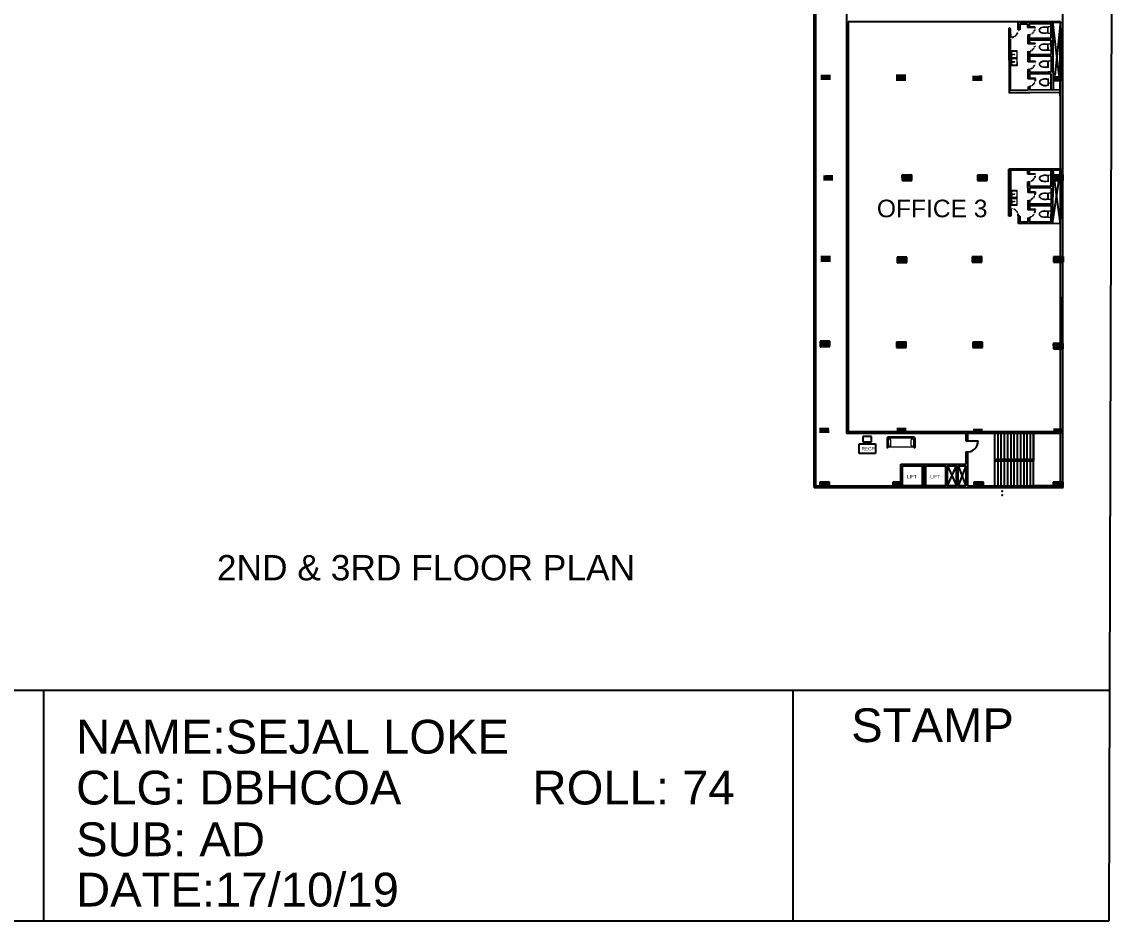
# Model space of a CAD drawing. Header units: millimetres. Extents: x 587797 to 2274247, y 1711 to 439204.
# Drawn here: x 1445828 to 1546691, y 191722 to 274872 of the extents above; entities that cross this region are included whole.
import ezdxf

# ---------------------------------------------------------------- set-up
doc = ezdxf.new("R2010")
doc.units = ezdxf.units.MM
doc.linetypes.add('ACAD_ISO03W100', pattern=[30, 12, -18])
doc.layers.add('finiture', color=7, linetype='Continuous', lineweight=20)
doc.styles.add('DIM_FONT', font='SIMPLEX', dxfattribs={"width": 0.8})
doc.styles.get("Standard").update_dxf_attribs({"font": 'arial.ttf'})

msp = doc.modelspace()

# ---------------------------------------------------------------- hatches: boundary and pattern name
h = msp.add_hatch(color=256)
h.dxf.hatch_style = 1
h.paths.add_polyline_path([(1520570.498, 269487.105), (1520566.21, 269987.087), (1519666.244, 269979.369), (1519670.531, 269479.387)])
h = msp.add_hatch(color=256)
h.dxf.hatch_style = 1
h.paths.add_polyline_path([(1527532.032, 269411.496), (1527527.744, 269911.478), (1526627.777, 269903.76), (1526632.065, 269403.779)])
h = msp.add_hatch(color=256)
h.dxf.hatch_style = 1
h.paths.add_polyline_path([(1534587.925, 269411.496), (1534583.638, 269911.478), (1533683.671, 269903.76), (1533687.958, 269403.779)])
h = msp.add_hatch(color=256)
h.dxf.hatch_style = 1
h.paths.add_polyline_path([(1542105.901, 269356.355), (1542101.613, 269856.337), (1541201.646, 269848.619), (1541205.934, 269348.637)])
h = msp.add_hatch(color=256)
h.dxf.hatch_style = 1
h.paths.add_polyline_path([(1520800.691, 260200.493), (1520796.403, 260700.474), (1519896.437, 260692.756), (1519900.724, 260192.775)])
h = msp.add_hatch(color=256)
h.dxf.hatch_style = 1
h.paths.add_polyline_path([(1528075.163, 260211.126), (1528070.875, 260711.107), (1527170.908, 260703.39), (1527175.196, 260203.408)])
h = msp.add_hatch(color=256)
h.dxf.hatch_style = 1
h.paths.add_polyline_path([(1535059.298, 260211.126), (1535055.011, 260711.107), (1534155.044, 260703.39), (1534159.331, 260203.408)])
h = msp.add_hatch(color=256)
h.dxf.hatch_style = 1
h.paths.add_polyline_path([(1542065.113, 260211.126), (1542060.826, 260711.107), (1541160.859, 260703.39), (1541165.147, 260203.408)])
h = msp.add_hatch(color=256)
h.dxf.hatch_style = 1
h.paths.add_polyline_path([(1520569.222, 252658.279), (1520564.934, 253158.261), (1519664.967, 253150.543), (1519669.255, 252650.561)])
h = msp.add_hatch(color=256)
h.dxf.hatch_style = 1
h.paths.add_polyline_path([(1527624.47, 252605.764), (1527620.182, 253105.746), (1526720.215, 253098.028), (1526724.503, 252598.047)])
h = msp.add_hatch(color=256)
h.dxf.hatch_style = 1
h.paths.add_polyline_path([(1534562.819, 252665.266), (1534558.531, 253165.248), (1533658.564, 253157.53), (1533662.852, 252657.548)])
h = msp.add_hatch(color=256)
h.dxf.hatch_style = 1
h.paths.add_polyline_path([(1542090.909, 252660.091), (1542086.622, 253160.073), (1541186.655, 253152.355), (1541190.943, 252652.373)])
h = msp.add_hatch(color=256)
h.dxf.hatch_style = 1
h.paths.add_polyline_path([(1520511.396, 244839.978), (1520507.108, 245339.96), (1519607.141, 245332.242), (1519611.429, 244832.26)])
h = msp.add_hatch(color=256)
h.dxf.hatch_style = 1
h.paths.add_polyline_path([(1527571.07, 244776.358), (1527566.783, 245276.34), (1526666.816, 245268.622), (1526671.103, 244768.64)])
h = msp.add_hatch(color=256)
h.dxf.hatch_style = 1
h.paths.add_polyline_path([(1534613.587, 244754.929), (1534609.299, 245254.91), (1533709.332, 245247.192), (1533713.62, 244747.211)])
h = msp.add_hatch(color=256)
h.dxf.hatch_style = 1
h.paths.add_polyline_path([(1542063.695, 244642.126), (1542059.407, 245142.108), (1541159.44, 245134.39), (1541163.728, 244634.408)])
h = msp.add_hatch(color=256)
h.dxf.hatch_style = 1
h.paths.add_polyline_path([(1520445.695, 236859.627), (1520441.407, 237359.609), (1519541.44, 237351.891), (1519545.728, 236851.909)])
h = msp.add_hatch(color=256)
h.dxf.hatch_style = 1
h.paths.add_polyline_path([(1527587.107, 236859.627), (1527582.819, 237359.609), (1526682.852, 237351.891), (1526687.14, 236851.909)])
h = msp.add_hatch(color=256)
h.dxf.hatch_style = 1
h.paths.add_polyline_path([(1534634.882, 236768.595), (1534630.595, 237268.577), (1533730.628, 237260.859), (1533734.915, 236760.878)])
h = msp.add_hatch(color=256)
h.dxf.hatch_style = 1
h.paths.add_polyline_path([(1542060.481, 236796.645), (1542056.193, 237296.627), (1541156.227, 237288.909), (1541160.514, 236788.928)])
h = msp.add_hatch(color=256)
h.dxf.hatch_style = 1
h.paths.add_polyline_path([(1520489.056, 231825.378), (1520484.769, 232325.36), (1519584.802, 232317.642), (1519589.089, 231817.66)])
h = msp.add_hatch(color=256)
h.dxf.hatch_style = 1
h.paths.add_polyline_path([(1527233.695, 231825.378), (1527229.407, 232325.36), (1526329.44, 232317.642), (1526333.728, 231817.66)])
h = msp.add_hatch(color=256)
h.dxf.hatch_style = 1
h.paths.add_polyline_path([(1534709.371, 231825.378), (1534705.084, 232325.36), (1533805.117, 232317.642), (1533809.404, 231817.66)])
h = msp.add_hatch(color=256)
h.dxf.hatch_style = 1
h.paths.add_polyline_path([(1542063.695, 231825.378), (1542059.407, 232325.36), (1541159.44, 232317.642), (1541163.728, 231817.66)])

# ---------------------------------------------------------------- linework, layer by layer
for p, q in [((1546690.991, 331711.038), (1546292.047, 191721.96)), ((1542053.595, 236825.292), (1542053.595, 291675.292)), ((1519053.595, 231825.292), (1519053.595, 287445.292)), ((1519203.595, 231825.292), (1519203.595, 287445.292)), ((1522053.595, 286594.953), (1522053.595, 236825.292)), ((1541823.595, 274871.972), (1522203.595, 274871.972)), ((1522203.595, 274871.972), (1522203.595, 236975.292)), ((1537910.759, 274844.117), (1540930.611, 274865.615)), ((1537914.723, 274287.357), (1537910.759, 274844.117)), ((1538058.097, 274845.166), (1538780.666, 274850.31)), ((1538059.164, 274695.169), (1538781.734, 274700.313)), ((1538059.164, 274695.169), (1538063.128, 274138.41)), ((1538781.734, 274700.313), (1538784.189, 274355.389)), ((1539483.965, 274389.372), (1538783.983, 274384.389)), ((1539484.171, 274360.373), (1538784.189, 274355.389)), ((1538930.662, 274851.377), (1540930.611, 274865.615)), ((1538931.73, 274701.381), (1540931.679, 274715.619)), ((1538931.73, 274701.381), (1538933.979, 274385.457)), ((1539484.171, 274360.373), (1539483.965, 274389.372)), ((1540068.451, 274841.663), (1541868.444, 274846.799)), ((1541123.613, 274866.989), (1540930.611, 274865.615)), ((1540930.611, 274865.615), (1540931.679, 274715.619)), ((1540931.679, 274715.619), (1540941.29, 273365.653)), ((1541823.595, 274871.972), (1541123.613, 274866.989)), ((1541168.462, 268567.149), (1541123.613, 274866.989)), ((1541708.635, 269922.743), (1541123.613, 274866.989)), ((1541823.595, 274871.972), (1541309.026, 269919.899)), ((1541806.566, 268020.161), (1541778.747, 274470.126)), ((1541823.595, 236975.292), (1541823.595, 274871.972)), ((1537185.741, 274282.167), (1537035.745, 274281.1)), ((1537035.745, 274281.1), (1537076.441, 268299.814)), ((1537186.809, 274132.171), (1537185.741, 274282.167)), ((1537215.808, 274132.378), (1537186.809, 274132.171)), ((1537191.792, 273432.189), (1537186.809, 274132.171)), ((1537186.809, 274132.171), (1537186.809, 274132.171)), ((1537220.792, 273432.395), (1537191.792, 273432.189)), ((1537220.792, 273432.395), (1537215.808, 274132.378)), ((1537914.723, 274287.357), (1537912.064, 274287.338)), ((1537915.791, 274137.361), (1537914.723, 274287.357)), ((1538063.128, 274138.41), (1537915.791, 274137.361)), ((1538789.172, 273655.407), (1538794.937, 272845.65)), ((1538939.053, 273672.735), (1538941.34, 273351.415)), ((1538941.34, 273351.415), (1540941.29, 273365.653)), ((1541824.023, 274294.954), (1541837.291, 269644.972)), ((1537215.588, 268530.766), (1537192.732, 273300.216)), ((1539494.713, 272879.633), (1538794.731, 272874.65)), ((1539494.919, 272850.634), (1538794.937, 272845.65)), ((1538942.408, 273201.419), (1540942.357, 273215.657)), ((1538942.408, 273201.419), (1538944.727, 272875.718)), ((1539494.919, 272850.634), (1539494.713, 272879.633)), ((1540942.357, 273215.657), (1540951.968, 271865.691)), ((1541823.595, 268170.286), (1541788.357, 273120.16)), ((1538799.92, 272145.668), (1538806.844, 271173.048)), ((1538949.801, 272162.996), (1538956.841, 271174.116)), ((1538952.019, 271851.453), (1540951.968, 271865.691)), ((1538953.086, 271701.457), (1540953.036, 271715.695)), ((1540953.036, 271715.695), (1540963.714, 270215.733)), ((1539506.62, 271207.03), (1538806.638, 271202.047)), ((1539506.827, 271178.031), (1538806.844, 271173.048)), ((1538811.828, 270473.066), (1538818.101, 269591.812)), ((1538961.708, 270490.393), (1538963.765, 270201.495)), ((1539506.827, 271178.031), (1539506.62, 271207.03)), ((1527527.744, 269911.478), (1526627.777, 269903.76)), ((1539517.877, 269625.794), (1538817.895, 269620.811)), ((1539518.083, 269596.795), (1538818.101, 269591.812)), ((1540963.714, 270215.733), (1538963.765, 270201.495)), ((1540964.782, 270065.737), (1538964.832, 270051.499)), ((1538964.832, 270051.499), (1538967.891, 269621.879)), ((1539518.083, 269596.795), (1539517.877, 269625.794)), ((1540975.46, 268565.775), (1540964.782, 270065.737)), ((1542053.595, 269523.672), (1541113.991, 269516.983)), ((1538825.577, 268541.72), (1537057.371, 268529.689)), ((1538977.906, 268312.799), (1537058.935, 268299.695)), ((1538823.084, 268891.829), (1538825.577, 268541.72)), ((1538972.965, 268909.157), (1538975.573, 268542.788)), ((1541868.444, 268572.132), (1538975.573, 268542.788)), ((1541870.777, 268342.144), (1538977.906, 268312.799)), ((1541823.595, 268170.286), (1541805.249, 268325.335)), ((1541824.023, 261294.954), (1537046.838, 261260.972)), ((1537046.838, 256919.068), (1537046.838, 261260.972)), ((1537188.876, 261261.982), (1537188.876, 261159.754)), ((1541824.023, 261294.954), (1541793.655, 256195.041)), ((1541824.023, 261294.954), (1541803.9, 256494.996)), ((1541824.023, 261294.954), (1541837.291, 256644.972)), ((1528070.875, 260711.107), (1527170.908, 260703.39)), ((1527170.908, 260703.39), (1527175.196, 260203.408)), ((1528075.163, 260211.126), (1528070.875, 260711.107)), ((1535055.011, 260711.107), (1534155.044, 260703.39)), ((1534155.044, 260703.39), (1534159.331, 260203.408)), ((1535059.298, 260211.126), (1535055.011, 260711.107)), ((1537188.876, 261159.754), (1537168, 256918.472)), ((1537188.876, 261159.754), (1541824.371, 261172.981)), ((1538814.77, 260775.682), (1538816.661, 261159.754)), ((1539514.762, 260772.237), (1538814.77, 260775.682)), ((1539514.905, 260801.236), (1538814.913, 260804.682)), ((1538964.768, 260774.944), (1538966.659, 261159.016)), ((1540959.252, 259649.19), (1540966.574, 261170.533)), ((1541116.633, 261148.434), (1541092.269, 256198.494)), ((1541116.633, 261148.434), (1541092.269, 256198.494)), ((1541092.269, 256198.494), (1541816.624, 261144.988)), ((1541116.633, 261148.434), (1541793.655, 256195.041)), ((1542060.826, 260711.107), (1541160.859, 260703.39)), ((1541160.859, 260703.39), (1541165.147, 260203.408)), ((1542065.113, 260211.126), (1542060.826, 260711.107)), ((1527175.196, 260203.408), (1528075.163, 260211.126)), ((1534159.331, 260203.408), (1535059.298, 260211.126)), ((1538808.539, 259509.774), (1538806.479, 259091.26)), ((1538808.539, 259509.774), (1538811.325, 260075.691)), ((1538958.538, 259509.036), (1538956.478, 259090.522)), ((1540958.513, 259499.192), (1538958.538, 259509.036)), ((1538959.276, 259659.034), (1538961.403, 260091.212)), ((1540959.252, 259649.19), (1538959.276, 259659.034)), ((1540958.513, 259499.192), (1540951.13, 257999.21)), ((1541165.147, 260203.408), (1542065.113, 260211.126)), ((1538803.034, 258391.268), (1538798.562, 257482.669)), ((1539506.471, 259087.814), (1538806.479, 259091.26)), ((1539506.614, 259116.814), (1538806.622, 259120.26)), ((1538953.112, 258406.79), (1538948.703, 257510.93)), ((1539506.471, 259087.814), (1539506.614, 259116.814)), ((1537200.282, 257618.321), (1537196.836, 256918.33)), ((1537229.281, 257618.179), (1537200.282, 257618.321)), ((1537229.281, 257618.179), (1537225.836, 256918.187)), ((1539498.553, 257479.223), (1538798.562, 257482.669)), ((1539498.696, 257508.223), (1538798.705, 257511.668)), ((1540950.392, 257849.212), (1538950.416, 257859.056)), ((1540951.13, 257999.21), (1538951.155, 258009.054)), ((1539498.553, 257479.223), (1539498.696, 257508.223)), ((1540950.392, 257849.212), (1540943.009, 256349.23)), ((1537196.836, 256918.33), (1537046.838, 256919.068)), ((1537922.43, 256764.757), (1537919.72, 256214.109)), ((1541793.655, 256195.041), (1537919.72, 256214.109)), ((1537925.827, 256914.742), (1537925.089, 256764.744)), ((1538073.167, 256914.017), (1537925.827, 256914.742)), ((1538073.167, 256914.017), (1538070.456, 256363.369)), ((1538793.035, 256359.812), (1538070.456, 256363.369)), ((1538795.117, 256782.677), (1538793.035, 256359.812)), ((1538945.195, 256798.199), (1538943.033, 256359.074)), ((1540943.009, 256349.23), (1538943.033, 256359.074)), ((1520564.934, 253158.261), (1519664.967, 253150.543)), ((1527620.182, 253105.746), (1526720.215, 253098.028)), ((1526720.215, 253098.028), (1526724.503, 252598.047)), ((1526724.503, 252598.047), (1527624.47, 252605.764)), ((1527624.47, 252605.764), (1527620.182, 253105.746)), ((1534558.531, 253165.248), (1533658.564, 253157.53)), ((1533658.564, 253157.53), (1533662.852, 252657.548)), ((1533662.852, 252657.548), (1534562.819, 252665.266)), ((1534562.819, 252665.266), (1534558.531, 253165.248)), ((1542086.622, 253160.073), (1541186.655, 253152.355)), ((1541186.655, 253152.355), (1541190.943, 252652.373)), ((1541190.943, 252652.373), (1542090.909, 252660.091)), ((1542090.909, 252660.091), (1542086.622, 253160.073)), ((1541823.595, 249435.698), (1541823.595, 244640.067)), ((1520507.108, 245339.96), (1519607.141, 245332.242)), ((1519607.141, 245332.242), (1519611.429, 244832.26)), ((1520511.396, 244839.978), (1520507.108, 245339.96)), ((1527566.783, 245276.34), (1526666.816, 245268.622)), ((1526666.816, 245268.622), (1526671.103, 244768.64)), ((1527571.07, 244776.358), (1527566.783, 245276.34)), ((1534609.299, 245254.91), (1533709.332, 245247.192)), ((1533709.332, 245247.192), (1533713.62, 244747.211)), ((1534613.587, 244754.929), (1534609.299, 245254.91)), ((1542059.407, 245142.108), (1541159.44, 245134.39)), ((1541159.44, 245134.39), (1541163.728, 244634.408)), ((1542063.695, 244642.126), (1542059.407, 245142.108)), ((1519611.429, 244832.26), (1520511.396, 244839.978)), ((1526671.103, 244768.64), (1527571.07, 244776.358)), ((1533713.62, 244747.211), (1534613.587, 244754.929)), ((1541163.728, 244634.408), (1542063.695, 244642.126)), ((1519063.534, 243796.255), (1519065.113, 243796.255)), ((1541823.595, 236825.292), (1522053.595, 236825.292)), ((1541823.595, 236975.292), (1522203.595, 236975.292)), ((1523550.512, 236525.752), (1523550.512, 236025.752)), ((1524350.512, 236525.752), (1523550.512, 236525.752)), ((1523550.512, 236025.752), (1524350.512, 236025.752)), ((1524350.512, 236025.752), (1524350.512, 236525.752)), ((1533071.89, 236127.238), (1534221.89, 236127.238)), ((1533073.595, 236825.292), (1533073.595, 236127.238)), ((1535723.595, 236825.292), (1533223.595, 236825.292)), ((1533223.595, 236825.292), (1533223.595, 236127.238)), ((1536623.595, 236825.292), (1534123.595, 236825.292)), ((1535723.595, 236825.292), (1535723.595, 231975.292)), ((1536023.595, 236825.292), (1536023.595, 234400.292)), ((1536323.595, 236825.292), (1536323.595, 234400.292)), ((1536623.595, 236825.292), (1536623.595, 234400.292)), ((1536923.595, 236825.292), (1536923.595, 234400.292)), ((1537223.595, 236825.292), (1537223.595, 234400.292)), ((1537523.595, 236825.292), (1537523.595, 234400.292)), ((1537823.595, 236825.292), (1537823.595, 234400.292)), ((1538123.595, 236825.292), (1538123.595, 234400.292)), ((1538423.595, 236825.292), (1538423.595, 234400.292)), ((1538723.595, 236825.292), (1538723.595, 234400.292)), ((1539023.595, 236825.292), (1539023.595, 234400.292)), ((1539323.595, 234400.292), (1539323.595, 236825.292)), ((1539323.595, 236825.292), (1539323.595, 234250.292)), ((1541823.595, 231975.292), (1541823.595, 236825.292)), ((1542053.595, 231825.292), (1542053.595, 236825.292)), ((1523221.173, 235848.72), (1524721.173, 235848.72)), ((1523221.173, 234948.72), (1523221.173, 235848.72)), ((1524721.173, 235848.72), (1524721.173, 234948.72)), ((1533073.595, 235127.011), (1533073.595, 233975.292)), ((1533223.595, 235118.404), (1533223.595, 231975.292)), ((1524721.173, 234948.72), (1523221.173, 234948.72)), ((1539323.595, 234400.292), (1535723.595, 234400.292)), ((1539323.595, 234250.292), (1535723.595, 234250.292)), ((1536023.595, 234250.292), (1536023.595, 231975.292)), ((1536323.595, 234250.292), (1536323.595, 231975.292)), ((1536623.595, 234250.292), (1536623.595, 231975.292)), ((1536923.595, 234250.292), (1536923.595, 231975.292)), ((1537223.595, 234250.292), (1537223.595, 231975.292)), ((1537523.595, 234250.292), (1537523.595, 231975.292)), ((1537823.595, 234250.292), (1537823.595, 231975.292)), ((1538123.595, 234250.292), (1538123.595, 231975.292)), ((1538423.595, 234250.292), (1538423.595, 231975.292)), ((1538723.595, 234250.292), (1538723.595, 231975.292)), ((1539023.595, 234250.292), (1539023.595, 231975.292)), ((1539323.595, 231975.292), (1539323.595, 234250.292)), ((1527073.595, 231975.292), (1527073.595, 233975.292)), ((1527073.595, 233975.292), (1529223.595, 233975.292)), ((1527223.595, 231975.292), (1527223.595, 233825.292)), ((1527223.595, 233825.292), (1529073.595, 233825.292)), ((1529073.595, 231975.292), (1529073.595, 233825.292)), ((1529223.595, 231975.292), (1529223.595, 233975.292)), ((1529223.595, 233975.292), (1531223.595, 233975.292)), ((1529223.595, 231975.292), (1529223.595, 233975.292)), ((1529373.595, 231975.292), (1529373.595, 233825.292)), ((1529373.595, 233825.292), (1531223.595, 233825.292)), ((1531223.595, 233975.292), (1532223.595, 233975.292)), ((1531223.595, 231975.292), (1531223.595, 233825.292)), ((1531373.595, 231975.292), (1531373.595, 233825.292)), ((1531373.595, 233825.292), (1532223.595, 233825.292)), ((1531373.595, 233825.292), (1532223.595, 231975.292)), ((1531373.595, 231975.292), (1532223.595, 233825.292)), ((1532223.595, 233975.292), (1533073.595, 233975.292)), ((1532223.595, 231975.292), (1532223.595, 233825.292)), ((1532373.595, 231975.292), (1532373.595, 233825.292)), ((1532373.595, 233825.292), (1533073.595, 233825.292)), ((1532373.595, 233825.292), (1533073.595, 231975.292)), ((1533073.595, 233825.292), (1532373.595, 231975.292)), ((1533073.595, 233825.292), (1533073.595, 231975.292)), ((1533073.595, 233825.292), (1533073.595, 231975.292)), ((1520484.769, 232325.36), (1519584.802, 232317.642)), ((1519584.802, 232317.642), (1519589.089, 231817.66)), ((1520489.056, 231825.378), (1520484.769, 232325.36)), ((1527229.407, 232325.36), (1526329.44, 232317.642)), ((1526329.44, 232317.642), (1526333.728, 231817.66)), ((1527233.695, 231825.378), (1527229.407, 232325.36)), ((1534705.084, 232325.36), (1533805.117, 232317.642)), ((1533805.117, 232317.642), (1533809.404, 231817.66)), ((1534709.371, 231825.378), (1534705.084, 232325.36)), ((1542059.407, 232325.36), (1541159.44, 232317.642)), ((1541159.44, 232317.642), (1541163.728, 231817.66)), ((1542063.695, 231825.378), (1542059.407, 232325.36)), ((1519053.595, 231975.292), (1527073.595, 231975.292)), ((1519053.595, 231825.292), (1542053.595, 231825.292)), ((1519589.089, 231817.66), (1520489.056, 231825.378)), ((1522053.595, 231975.292), (1522053.595, 231825.292)), ((1522053.595, 231825.292), (1538421.045, 231825.292)), ((1526333.728, 231817.66), (1527233.695, 231825.378)), ((1527223.595, 231975.292), (1531223.595, 231975.292)), ((1527223.595, 231975.292), (1529073.595, 231975.292)), ((1527223.595, 231975.292), (1529073.595, 231975.292)), ((1529073.595, 231975.292), (1527223.595, 231975.292)), ((1531223.595, 231975.292), (1529223.595, 231975.292)), ((1529373.595, 231975.292), (1531223.595, 231975.292)), ((1532821.045, 231825.292), (1530821.045, 231825.292)), ((1531373.595, 231975.292), (1532223.595, 231975.292)), ((1532223.595, 231975.292), (1531373.595, 231975.292)), ((1532373.595, 231975.292), (1533073.595, 231975.292)), ((1533073.595, 231975.292), (1532373.595, 231975.292)), ((1533223.595, 231975.292), (1541823.595, 231975.292)), ((1533809.404, 231817.66), (1534709.371, 231825.378)), ((1538571.165, 231825.292), (1536421.045, 231825.292)), ((1538571.165, 231825.292), (1542053.595, 231825.292)), ((1541823.595, 231975.292), (1539323.595, 231975.292)), ((1541163.728, 231817.66), (1542063.695, 231825.378)), ((1546352.832, 213051.368), (1347500.165, 213025.755)), ((1447819.744, 213038.676), (1447819.744, 191721.96)), ((1517093.847, 213047.599), (1517093.847, 191721.96)), ((1546292.047, 191721.96), (1347504.149, 191721.96))]:
    msp.add_line(p, q)
at = {"linetype": 'ACAD_ISO03W100'}
for centre, start, end in [((1538784.189, 274355.389), 270.40788249, 0.40788246), ((1537215.808, 274132.378), 270.40788249, 0.40788246), ((1538794.937, 272845.65), 270.40788249, 0.40788246), ((1538806.844, 271173.048), 270.40788249, 0.40788246), ((1538818.101, 269591.812), 270.40788249, 0.40788246), ((1538814.77, 260775.682), 269.71799006, 359.71799003), ((1538806.479, 259091.26), 269.71799006, 359.71799003), ((1537225.836, 256918.187), 359.71799003, 89.71799006), ((1538798.562, 257482.669), 269.71799006, 359.71799003)]:
    msp.add_arc(centre, 700, start, end, dxfattribs=at)
msp.add_arc((1533206.6, 236133.571), 1015.31, 262.37557174, 359.64260206)
for p in [(1536421.045, 231465.165), (1536421.045, 231105.038)]:
    msp.add_point(p)
at = {"layer": 'finiture'}
for p, q in [((1540609.935, 274371.325), (1540686.597, 274371.871)), ((1540610.129, 274370.678), (1540613.874, 273844.594)), ((1540685.705, 274425.766), (1540933.73, 274427.532)), ((1540690.124, 273805.079), (1540685.705, 274425.766)), ((1540933.73, 274427.532), (1540938.149, 273806.845)), ((1540616.657, 273841.253), (1540690.371, 273841.777)), ((1540938.149, 273806.845), (1540690.124, 273805.079)), ((1540621.158, 272794.811), (1540697.82, 272795.357)), ((1540621.352, 272794.164), (1540625.098, 272268.079)), ((1540696.929, 272849.252), (1540944.953, 272851.018)), ((1540701.347, 272228.565), (1540696.929, 272849.252)), ((1540944.953, 272851.018), (1540949.372, 272230.33)), ((1537204.357, 272144.827), (1537208.57, 271552.95)), ((1537209.198, 271464.858), (1537213.411, 270872.981)), ((1537246.329, 272187.956), (1537781.837, 272191.769)), ((1537781.841, 272191.217), (1537246.333, 272187.405)), ((1537251.148, 271510.974), (1537786.656, 271514.786)), ((1537251.17, 271507.988), (1537786.677, 271511.8)), ((1537786.681, 271511.248), (1537251.173, 271507.436)), ((1537263.134, 271807.013), (1537262.532, 271891.566)), ((1537460.025, 271864.786), (1537290.717, 271891.767)), ((1537291.318, 271807.213), (1537460.226, 271836.602)), ((1537318.951, 271884.922), (1537317.697, 272061.075)), ((1537320.707, 271638.306), (1537319.453, 271814.46)), ((1537323.792, 271204.953), (1537322.538, 271381.107)), ((1537401.649, 272146.231), (1537697.588, 272148.338)), ((1537701.801, 271556.461), (1537405.863, 271554.354)), ((1537406.49, 271466.263), (1537702.428, 271468.369)), ((1537460.226, 271836.602), (1537460.025, 271864.786)), ((1537782.744, 272064.386), (1537785.753, 271641.617)), ((1537787.584, 271384.417), (1537790.594, 270961.648)), ((1537828.632, 271557.364), (1537824.419, 272149.241)), ((1537833.473, 270877.395), (1537829.259, 271469.272)), ((1540627.88, 272264.738), (1540701.594, 272265.263)), ((1540949.372, 272230.33), (1540701.347, 272228.565)), ((1537255.989, 270831.005), (1537791.497, 270834.817)), ((1537267.975, 271127.044), (1537267.373, 271211.598)), ((1537464.866, 271184.818), (1537295.557, 271211.798)), ((1537296.159, 271127.245), (1537465.066, 271156.633)), ((1537325.548, 270958.337), (1537324.294, 271134.491)), ((1537706.642, 270876.492), (1537410.703, 270874.385)), ((1537465.066, 271156.633), (1537464.866, 271184.818)), ((1540632.37, 271219.851), (1540709.032, 271220.397)), ((1540632.565, 271219.204), (1540636.31, 270693.119)), ((1540639.092, 270689.778), (1540712.806, 270690.303)), ((1540708.141, 271274.292), (1540956.166, 271276.058)), ((1540712.559, 270653.605), (1540708.141, 271274.292)), ((1540956.166, 271276.058), (1540960.584, 270655.37)), ((1540644.116, 269569.893), (1540720.778, 269570.439)), ((1540644.311, 269569.245), (1540648.056, 269043.161)), ((1540915.736, 270253.524), (1540667.711, 270251.758)), ((1540724.306, 269003.646), (1540719.887, 269624.334)), ((1540675.038, 269222.487), (1540923.063, 269224.253)), ((1540640.209, 260656.575), (1540637.619, 260130.484)), ((1540640.022, 260657.225), (1540716.685, 260656.848)), ((1540713.388, 260090.054), (1540716.443, 260710.749)), ((1540716.443, 260710.749), (1540964.471, 260709.529)), ((1540964.471, 260709.529), (1540961.416, 260088.833)), ((1537208.231, 259233.326), (1537205.317, 258641.441)), ((1537786.231, 259272.76), (1537250.716, 259275.396)), ((1537250.719, 259275.947), (1537786.234, 259273.312)), ((1537405.526, 259232.355), (1537701.468, 259230.898)), ((1537825.387, 258638.389), (1537828.301, 259230.274)), ((1537204.884, 258553.348), (1537201.971, 257961.464)), ((1537782.884, 258592.782), (1537247.369, 258595.418)), ((1537247.372, 258595.97), (1537782.887, 258593.334)), ((1537247.387, 258598.956), (1537782.902, 258596.32)), ((1537259.589, 258214.851), (1537260.005, 258299.406)), ((1537262.936, 258894.829), (1537263.352, 258979.384)), ((1537287.774, 258214.712), (1537457.023, 258242.065)), ((1537457.162, 258270.25), (1537288.19, 258299.267)), ((1537291.121, 258894.69), (1537460.37, 258922.043)), ((1537460.508, 258950.228), (1537291.537, 258979.245)), ((1537315.127, 258045.464), (1537315.994, 258221.62)), ((1537316.341, 258292.082), (1537317.208, 258468.239)), ((1537318.474, 258725.441), (1537319.341, 258901.598)), ((1537319.687, 258972.06), (1537320.554, 259148.216)), ((1537402.179, 258552.377), (1537698.121, 258550.921)), ((1537698.555, 258639.013), (1537402.612, 258640.47)), ((1537457.023, 258242.065), (1537457.162, 258270.25)), ((1537460.37, 258922.043), (1537460.508, 258950.228)), ((1537782.26, 258465.95), (1537780.179, 258043.175)), ((1537785.607, 259145.927), (1537783.526, 258723.152)), ((1537822.04, 257958.411), (1537824.954, 258550.296)), ((1540632.087, 259006.595), (1540629.498, 258480.504)), ((1540631.901, 259007.245), (1540708.564, 259006.868)), ((1540632.24, 258477.13), (1540705.955, 258476.767)), ((1540705.266, 258440.074), (1540708.321, 259060.769)), ((1540953.294, 258438.853), (1540705.266, 258440.074)), ((1540708.321, 259060.769), (1540956.349, 259059.549)), ((1540956.349, 259059.549), (1540953.294, 258438.853)), ((1537244.04, 257918.978), (1537779.555, 257916.342)), ((1537695.208, 257959.036), (1537399.266, 257960.492)), ((1540623.966, 257356.615), (1540621.377, 256830.524)), ((1540623.779, 257357.265), (1540700.443, 257356.888)), ((1540697.145, 256790.094), (1540700.2, 257410.789)), ((1540700.2, 257410.789), (1540948.228, 257409.569)), ((1540948.228, 257409.569), (1540945.173, 256788.873)), ((1540624.119, 256827.15), (1540697.833, 256826.787)), ((1540945.173, 256788.873), (1540697.145, 256790.094)), ((1525759.656, 236341.551), (1525762.708, 235512.618)), ((1525879.729, 236321.993), (1525882.707, 235513.059)), ((1525910.431, 236205.299), (1525912.265, 235707.289)), ((1528279.05, 236510.826), (1525919.066, 236502.139)), ((1528219.492, 236390.606), (1525939.508, 236382.213)), ((1526152.263, 235708.172), (1526150.43, 236206.182)), ((1528011.705, 235715.017), (1528009.872, 236213.027)), ((1528249.87, 236213.911), (1528251.704, 235715.901)), ((1528279.713, 236330.828), (1528282.691, 235521.894)), ((1528399.491, 236391.269), (1528402.69, 235522.336)), ((1525802.855, 235472.765), (1525842.854, 235472.912)), ((1528282.584, 235550.833), (1525882.6, 235541.998)), ((1528322.838, 235482.042), (1528362.837, 235482.189))]:
    msp.add_line(p, q, dxfattribs=at)
for centre, radius in [((1537276.424, 271919.851), 28.185), ((1537277.427, 271778.928), 28.185), ((1537544.679, 271851.296), 42.278), ((1537281.264, 271239.883), 28.185), ((1537282.267, 271098.96), 28.185), ((1537549.52, 271171.327), 42.278), ((1537273.543, 258186.597), 28.185), ((1537274.236, 258327.522), 28.185), ((1537276.89, 258866.574), 28.185), ((1537277.583, 259007.499), 28.185), ((1537541.647, 258255.741), 42.278), ((1537544.994, 258935.719), 42.278)]:
    msp.add_circle(centre, radius, dxfattribs=at)
for centre, radius, start, end in [((1540295.391, 273744.019), 644.97, 102.96645923, 118.67961721), ((1540376.713, 273390.832), 1007.399, 90.40788249, 102.96645923), ((1540376.713, 273390.832), 970.194, 90.40788249, 102.96645923), ((1540376.713, 273390.832), 1007.399, 77.84930571, 90.40788249), ((1540376.713, 273390.832), 970.194, 77.84930571, 90.40788249), ((1540452.999, 273745.141), 644.97, 75.89944283, 77.84930571), ((1539993.021, 274103.229), 164.868, 142.80484776, 180.40788246), ((1539993.021, 274103.229), 164.868, 180.40788246, 218.0109172), ((1540174.047, 273965.847), 392.122, 118.67961721, 142.80484776), ((1540172.072, 274243.175), 392.122, 218.0109172, 242.13614776), ((1539993.021, 274103.229), 127.664, 142.80484776, 180.40788246), ((1539993.021, 274103.229), 127.664, 180.40788246, 218.0109172), ((1540174.047, 273965.847), 354.917, 118.67961721, 142.80484776), ((1540172.072, 274243.175), 354.917, 218.0109172, 242.13614776), ((1540290.247, 274466.708), 644.97, 242.13614776, 257.84930571), ((1540295.391, 273744.019), 607.765, 102.96645923, 118.67961721), ((1540290.247, 274466.708), 607.765, 242.13614776, 257.84930571), ((1540366.532, 274821.017), 1007.399, 257.84930571, 270.40788249), ((1540366.532, 274821.017), 970.194, 257.84930571, 270.40788249), ((1540366.532, 274821.017), 970.194, 270.40788249, 282.96645923), ((1540366.532, 274821.017), 1007.399, 270.40788249, 282.96645923), ((1540452.999, 273745.141), 607.765, 75.89944283, 77.84930571), ((1540447.854, 274467.83), 607.765, 282.96645923, 284.91632206), ((1540447.854, 274467.83), 644.97, 282.96645923, 284.91632206), ((1540004.244, 272526.715), 164.868, 142.80484776, 180.40788246), ((1540004.244, 272526.715), 164.868, 180.40788246, 218.0109172), ((1540185.27, 272389.333), 392.122, 118.67961721, 142.80484776), ((1540183.296, 272666.66), 392.122, 218.0109172, 242.13614776), ((1540004.244, 272526.715), 127.664, 142.80484776, 180.40788246), ((1540004.244, 272526.715), 127.664, 180.40788246, 218.0109172), ((1540185.27, 272389.333), 354.917, 118.67961721, 142.80484776), ((1540183.296, 272666.66), 354.917, 218.0109172, 242.13614776), ((1540306.615, 272167.505), 644.97, 102.96645923, 118.67961721), ((1540306.615, 272167.505), 607.765, 102.96645923, 118.67961721), ((1540301.47, 272890.194), 607.765, 242.13614776, 257.84930571), ((1540387.937, 271814.317), 1007.399, 90.40788249, 102.96645923), ((1540387.937, 271814.317), 970.194, 90.40788249, 102.96645923), ((1540387.937, 271814.317), 1007.399, 77.84930571, 90.40788249), ((1540387.937, 271814.317), 970.194, 77.84930571, 90.40788249), ((1540464.222, 272168.627), 607.765, 75.89944283, 77.84930571), ((1540464.222, 272168.627), 644.97, 75.89944283, 77.84930571), ((1537246.634, 272145.128), 42.278, 90.40788249, 180.40788246), ((1537250.847, 271553.251), 42.278, 180.40788246, 270.40788249), ((1537251.474, 271465.159), 42.278, 90.40788249, 180.40788246), ((1537402.251, 272061.677), 84.556, 90.40788249, 180.40788246), ((1537405.261, 271638.908), 84.556, 180.40788246, 270.40788249), ((1537407.092, 271381.709), 84.556, 90.40788249, 180.40788246), ((1537698.19, 272063.784), 84.556, 0.40788246, 90.40788249), ((1537701.199, 271641.015), 84.556, 270.40788249, 0.40788246), ((1537703.03, 271383.816), 84.556, 0.40788246, 90.40788249), ((1537782.142, 272148.94), 42.278, 0.40788246, 90.40788249), ((1537786.355, 271557.063), 42.278, 270.40788249, 0.40788246), ((1537786.982, 271468.971), 42.278, 0.40788246, 90.40788249), ((1540301.47, 272890.194), 644.97, 242.13614776, 257.84930571), ((1540377.755, 273244.503), 1007.399, 257.84930571, 270.40788249), ((1540377.755, 273244.503), 970.194, 257.84930571, 270.40788249), ((1540377.755, 273244.503), 970.194, 270.40788249, 282.96645923), ((1540377.755, 273244.503), 1007.399, 270.40788249, 282.96645923), ((1540459.077, 272891.316), 607.765, 282.96645923, 284.91632206), ((1540459.077, 272891.316), 644.97, 282.96645923, 284.91632206), ((1537255.688, 270873.282), 42.278, 180.40788246, 270.40788249), ((1537410.102, 270958.939), 84.556, 180.40788246, 270.40788249), ((1537706.04, 270961.046), 84.556, 270.40788249, 0.40788246), ((1537791.196, 270877.094), 42.278, 270.40788249, 0.40788246), ((1540015.456, 270951.755), 164.868, 142.80484776, 180.40788246), ((1540015.456, 270951.755), 164.868, 180.40788246, 218.0109172), ((1540196.482, 270814.373), 392.122, 118.67961721, 142.80484776), ((1540194.508, 271091.7), 392.122, 218.0109172, 242.13614776), ((1540015.456, 270951.755), 127.664, 142.80484776, 180.40788246), ((1540015.456, 270951.755), 127.664, 180.40788246, 218.0109172), ((1540196.482, 270814.373), 354.917, 118.67961721, 142.80484776), ((1540194.508, 271091.7), 354.917, 218.0109172, 242.13614776), ((1540317.827, 270592.545), 644.97, 102.96645923, 118.67961721), ((1540312.682, 271315.233), 644.97, 242.13614776, 257.84930571), ((1540317.827, 270592.545), 607.765, 102.96645923, 118.67961721), ((1540312.682, 271315.233), 607.765, 242.13614776, 257.84930571), ((1540399.149, 270239.357), 1007.399, 90.40788249, 102.96645923), ((1540388.967, 271669.543), 1007.399, 257.84930571, 270.40788249), ((1540399.149, 270239.357), 970.194, 90.40788249, 102.96645923), ((1540388.967, 271669.543), 970.194, 257.84930571, 270.40788249), ((1540399.149, 270239.357), 1007.399, 77.84930571, 90.40788249), ((1540399.149, 270239.357), 970.194, 77.84930571, 90.40788249), ((1540388.967, 271669.543), 970.194, 270.40788249, 282.96645923), ((1540388.967, 271669.543), 1007.399, 270.40788249, 282.96645923), ((1540475.434, 270593.667), 607.765, 75.89944283, 77.84930571), ((1540470.289, 271316.356), 607.765, 282.96645923, 284.91632206), ((1540475.434, 270593.667), 644.97, 75.89944283, 77.84930571), ((1540470.289, 271316.356), 644.97, 282.96645923, 284.91632206), ((1540027.202, 269301.797), 164.868, 142.80484776, 180.40788246), ((1540208.228, 269164.415), 392.122, 118.67961721, 142.80484776), ((1540027.202, 269301.797), 127.664, 142.80484776, 180.40788246), ((1540208.228, 269164.415), 354.917, 118.67961721, 142.80484776), ((1540329.573, 268942.587), 644.97, 102.96645923, 118.67961721), ((1540329.573, 268942.587), 607.765, 102.96645923, 118.67961721), ((1540410.895, 268589.399), 1007.399, 90.40788249, 102.96645923), ((1540410.895, 268589.399), 970.194, 90.40788249, 102.96645923), ((1540410.895, 268589.399), 1007.399, 77.84930571, 90.40788249), ((1540410.895, 268589.399), 970.194, 77.84930571, 90.40788249), ((1540487.18, 268943.709), 607.765, 75.89944283, 77.84930571), ((1540487.18, 268943.709), 644.97, 75.89944283, 77.84930571), ((1540027.202, 269301.797), 164.868, 180.40788246, 218.0109172), ((1540446.929, 269674.502), 725.938, 220.78862519, 292.46346118), ((1540027.202, 269301.797), 127.664, 180.40788246, 218.0109172), ((1540414.616, 269643.252), 643.897, 220.72203723, 291.25641333), ((1540019.925, 260396.576), 164.868, 179.71799003, 217.32102474), ((1540019.925, 260396.576), 164.868, 142.11495533, 179.71799003), ((1540200.648, 260534.355), 392.122, 217.32102474, 241.44625529), ((1540199.283, 260257.024), 392.122, 117.9897248, 142.11495533), ((1540019.925, 260396.576), 127.664, 179.71799003, 217.32102474), ((1540019.925, 260396.576), 127.664, 142.11495533, 179.71799003), ((1540200.648, 260534.355), 354.917, 217.32102474, 241.44625529), ((1540199.283, 260257.024), 354.917, 117.9897248, 142.11495533), ((1540317.948, 260033.751), 644.97, 102.27656681, 117.9897248), ((1540317.948, 260033.751), 607.765, 102.27656681, 117.9897248), ((1540395.012, 259679.61), 1007.399, 89.71799006, 102.27656681), ((1540395.012, 259679.61), 970.194, 89.71799006, 102.27656681), ((1540395.012, 259679.61), 970.194, 77.15941329, 89.71799006), ((1540395.012, 259679.61), 1007.399, 77.15941329, 89.71799006), ((1540475.558, 260032.976), 607.765, 75.20955043, 77.15941329), ((1540475.558, 260032.976), 644.97, 75.20955043, 77.15941329), ((1537250.508, 259233.118), 42.278, 89.71799006, 179.71799003), ((1537405.109, 259147.8), 84.556, 89.71799006, 179.71799003), ((1537701.052, 259146.343), 84.556, 359.71799003, 89.71799006), ((1537786.023, 259230.482), 42.278, 359.71799003, 89.71799006), ((1540321.506, 260756.45), 644.97, 241.44625529, 257.15941329), ((1540321.506, 260756.45), 607.765, 241.44625529, 257.15941329), ((1540402.051, 261109.815), 1007.399, 257.15941329, 269.71799006), ((1540402.051, 261109.815), 970.194, 257.15941329, 269.71799006), ((1540402.051, 261109.815), 1007.399, 269.71799006, 282.27656681), ((1540402.051, 261109.815), 970.194, 269.71799006, 282.27656681), ((1540479.115, 260755.674), 607.765, 282.27656681, 284.22642967), ((1537247.161, 258553.14), 42.278, 89.71799006, 179.71799003), ((1537247.595, 258641.233), 42.278, 179.71799003, 269.71799006), ((1537401.763, 258467.822), 84.556, 89.71799006, 179.71799003), ((1537403.029, 258725.025), 84.556, 179.71799003, 269.71799006), ((1537697.705, 258466.366), 84.556, 359.71799003, 89.71799006), ((1537698.971, 258723.568), 84.556, 269.71799006, 359.71799003), ((1537782.676, 258550.505), 42.278, 359.71799003, 89.71799006), ((1537783.11, 258638.597), 42.278, 269.71799006, 359.71799003), ((1540011.803, 258746.596), 164.868, 179.71799003, 217.32102474), ((1540011.803, 258746.596), 164.868, 142.11495533, 179.71799003), ((1540192.527, 258884.375), 392.122, 217.32102474, 241.44625529), ((1540191.162, 258607.044), 392.122, 117.9897248, 142.11495533), ((1540011.803, 258746.596), 127.664, 179.71799003, 217.32102474), ((1540011.803, 258746.596), 127.664, 142.11495533, 179.71799003), ((1540192.527, 258884.375), 354.917, 217.32102474, 241.44625529), ((1540191.162, 258607.044), 354.917, 117.9897248, 142.11495533), ((1540313.384, 259106.47), 644.97, 241.44625529, 257.15941329), ((1540309.827, 258383.771), 644.97, 102.27656681, 117.9897248), ((1540313.384, 259106.47), 607.765, 241.44625529, 257.15941329), ((1540309.827, 258383.771), 607.765, 102.27656681, 117.9897248), ((1540393.93, 259459.835), 1007.399, 257.15941329, 269.71799006), ((1540386.891, 258029.63), 1007.399, 89.71799006, 102.27656681), ((1540393.93, 259459.835), 970.194, 257.15941329, 269.71799006), ((1540386.891, 258029.63), 970.194, 89.71799006, 102.27656681), ((1540393.93, 259459.835), 1007.399, 269.71799006, 282.27656681), ((1540393.93, 259459.835), 970.194, 269.71799006, 282.27656681), ((1540386.891, 258029.63), 970.194, 77.15941329, 89.71799006), ((1540386.891, 258029.63), 1007.399, 77.15941329, 89.71799006), ((1540470.994, 259105.694), 607.765, 282.27656681, 284.22642967), ((1540467.436, 258382.996), 607.765, 75.20955043, 77.15941329), ((1540470.994, 259105.694), 644.97, 282.27656681, 284.22642967), ((1540467.436, 258382.996), 644.97, 75.20955043, 77.15941329), ((1537244.248, 257961.255), 42.278, 179.71799003, 269.71799006), ((1537399.682, 258045.047), 84.556, 179.71799003, 269.71799006), ((1537695.624, 258043.591), 84.556, 269.71799006, 359.71799003), ((1537779.763, 257958.62), 42.278, 269.71799006, 359.71799003), ((1540183.041, 256957.064), 392.122, 117.9897248, 142.11495533), ((1540183.041, 256957.064), 354.917, 117.9897248, 142.11495533), ((1540301.706, 256733.791), 644.97, 102.27656681, 117.9897248), ((1540301.706, 256733.791), 607.765, 102.27656681, 117.9897248), ((1540378.769, 256379.65), 1007.399, 89.71799006, 102.27656681), ((1540378.769, 256379.65), 970.194, 89.71799006, 102.27656681), ((1540378.769, 256379.65), 970.194, 77.15941329, 89.71799006), ((1540378.769, 256379.65), 1007.399, 77.15941329, 89.71799006), ((1540459.315, 256733.016), 607.765, 75.20955043, 77.15941329), ((1540459.315, 256733.016), 644.97, 75.20955043, 77.15941329), ((1540003.682, 257096.616), 164.868, 179.71799003, 217.32102474), ((1540003.682, 257096.616), 164.868, 142.11495533, 179.71799003), ((1540231.359, 257278.723), 456.387, 218.17282758, 261.24912419), ((1540003.682, 257096.616), 127.664, 179.71799003, 217.32102474), ((1540003.682, 257096.616), 127.664, 142.11495533, 179.71799003), ((1540231.7, 257279.045), 419.654, 218.25411565, 261.57210961), ((1540385.809, 257809.855), 1007.399, 257.15941329, 269.71799006), ((1540385.809, 257809.855), 970.194, 257.15941329, 269.71799006), ((1540385.809, 257809.855), 1007.399, 269.71799006, 282.27656681), ((1540385.809, 257809.855), 970.194, 269.71799006, 282.27656681), ((1540462.872, 257455.714), 607.765, 282.27656681, 284.22642967), ((1540462.872, 257455.714), 644.97, 282.27656681, 284.22642967), ((1525919.655, 236342.14), 160, 90.21091805, 180.21091808), ((1525939.729, 236322.214), 60, 90.21091805, 180.21091808), ((1526030.43, 236205.74), 120, 0.21091808, 180.21091808), ((1526019.81, 236268.821), 50.167, 99.57043237, 145.60674186), ((1526031.953, 236286.056), 30.915, 119.00892822, 189.09893155), ((1526033.343, 236335.902), 28.083, 205.88947654, 331.54651334), ((1526044.9, 236292.021), 23.48, 136.00332276, 216.07307511), ((1526052.497, 236303.85), 15.79, 164.39478284, 278.979012), ((1526064.122, 236318.768), 10.871, 192.7586626, 303.89823299), ((1528129.871, 236213.469), 120, 0.21091808, 180.21091808), ((1528095.349, 236326.246), 10.871, 236.52360312, 347.66317354), ((1528126, 236343.606), 28.083, 208.87532281, 334.53235961), ((1528107.083, 236311.414), 15.79, 261.44282412, 16.02705329), ((1528114.766, 236299.641), 23.48, 324.34876102, 44.41851333), ((1528127.758, 236293.772), 30.915, 351.3229046, 61.41290796), ((1528140.027, 236276.626), 50.167, 34.81509428, 80.85140374), ((1528219.713, 236330.607), 60, 0.21091808, 90.21091805), ((1528279.492, 236390.827), 120, 0.21091808, 90.21091805), ((1525802.707, 235512.765), 40, 180.21091808, 270.21091805), ((1525842.707, 235512.912), 40, 270.21091805, 0.21091808), ((1526032.264, 235707.731), 120, 180.21091808, 0.21091808), ((1526022.108, 235644.573), 50.167, 214.81509428, 260.85140374), ((1526034.377, 235627.428), 30.915, 171.3229046, 241.41290796), ((1526036.135, 235577.593), 28.083, 28.87532281, 154.53235961), ((1526047.369, 235621.559), 23.48, 144.34876102, 224.41851333), ((1526055.052, 235609.786), 15.79, 81.44282412, 196.02705329), ((1526066.786, 235594.954), 10.871, 56.52360312, 167.66317354), ((1528131.705, 235715.459), 120, 180.21091808, 0.21091808), ((1528098.013, 235602.431), 10.871, 12.7586626, 123.89823299), ((1528128.792, 235585.297), 28.083, 25.88947654, 151.54651334), ((1528109.638, 235617.349), 15.79, 344.39478284, 98.979012), ((1528117.235, 235629.178), 23.48, 316.00332276, 36.07307511), ((1528130.182, 235635.143), 30.915, 299.00892822, 9.09893155), ((1528142.325, 235652.378), 50.167, 279.57043237, 325.60674186), ((1528322.69, 235522.041), 40, 180.21091808, 270.21091805), ((1528362.69, 235522.189), 40, 270.21091805, 0.21091808)]:
    msp.add_arc(centre, radius, start, end, dxfattribs=at)

# ---------------------------------------------------------------- texts
for s, height, p in [('OFFICE 3', 1625.3381, (1524853.836, 256802.264)), ('LIFT', 311.9008, (1527642.286, 232655.574)), ('LIFT', 311.9008, (1529792.286, 232655.574)), ('2ND & 3RD FLOOR PLAN', 2338.05058, (1463852.667, 223234.136)), ('STAMP', 3123.7899, (1522480.091, 208276.202)), ('NAME:SEJAL LOKE', 3123.78985, (1450842.024, 207214.231)), ('CLG: DBHCOA          ROLL: 74', 3123.78985, (1450842.024, 202511.001)), ('SUB: AD', 3123.7899, (1450842.024, 197731.995)), ('DATE:17/10/19', 3123.78985, (1450842.024, 193079.018))]:
    msp.add_text(s, height=height).set_placement(p)
msp.add_text('RECP', height=311.9008, rotation=0.89614877).set_placement((1523441.149, 235233.841))
at = {"layer": 'finiture', "style": 'DIM_FONT', "width": 0.8, "flags": 9}
for tag, p, s, rotation in [('YSIZE', (1537206.464, 271848.888), '491', 0.40788247), ('XSIZE', (1537206.464, 271848.888), '450', 0.40788247), ('YSIZE', (1537211.304, 271168.92), '491', 0.40788247), ('XSIZE', (1537211.304, 271168.92), '450', 0.40788247), ('YSIZE', (1537203.427, 258257.406), '491', 359.71799004), ('XSIZE', (1537203.427, 258257.406), '450', 359.71799004), ('YSIZE', (1537206.774, 258937.384), '491', 359.71799004), ('XSIZE', (1537206.774, 258937.384), '450', 359.71799004)]:
    msp.add_attdef(tag, p, s, height=0.689, rotation=rotation, dxfattribs=at)

doc.saveas('drawing.dxf')
